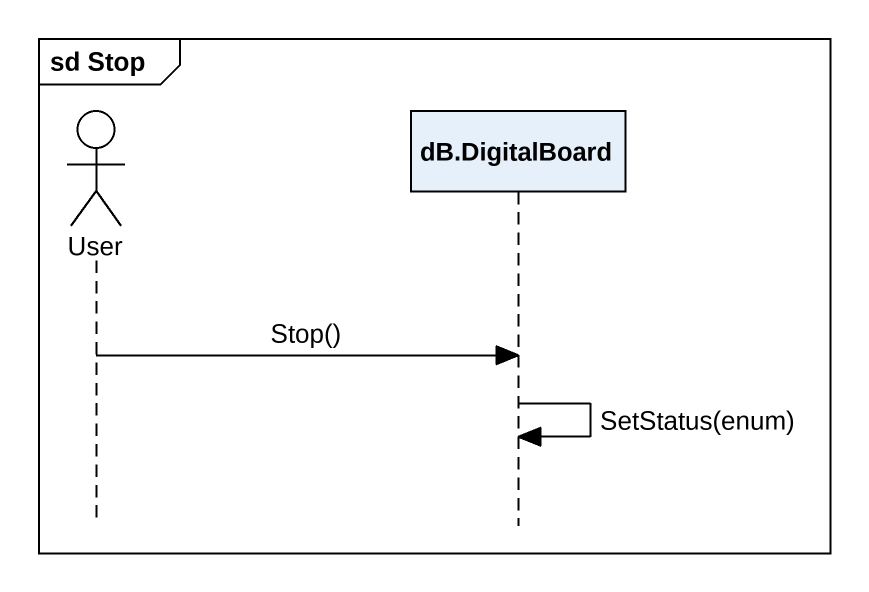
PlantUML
@startuml
mainframe sd Stop
hide footbox
actor User
participant "dB.DigitalBoard" as dB_DigitalBoard

User -> dB_DigitalBoard : Stop()
dB_DigitalBoard -> dB_DigitalBoard : SetStatus(enum)
@enduml
